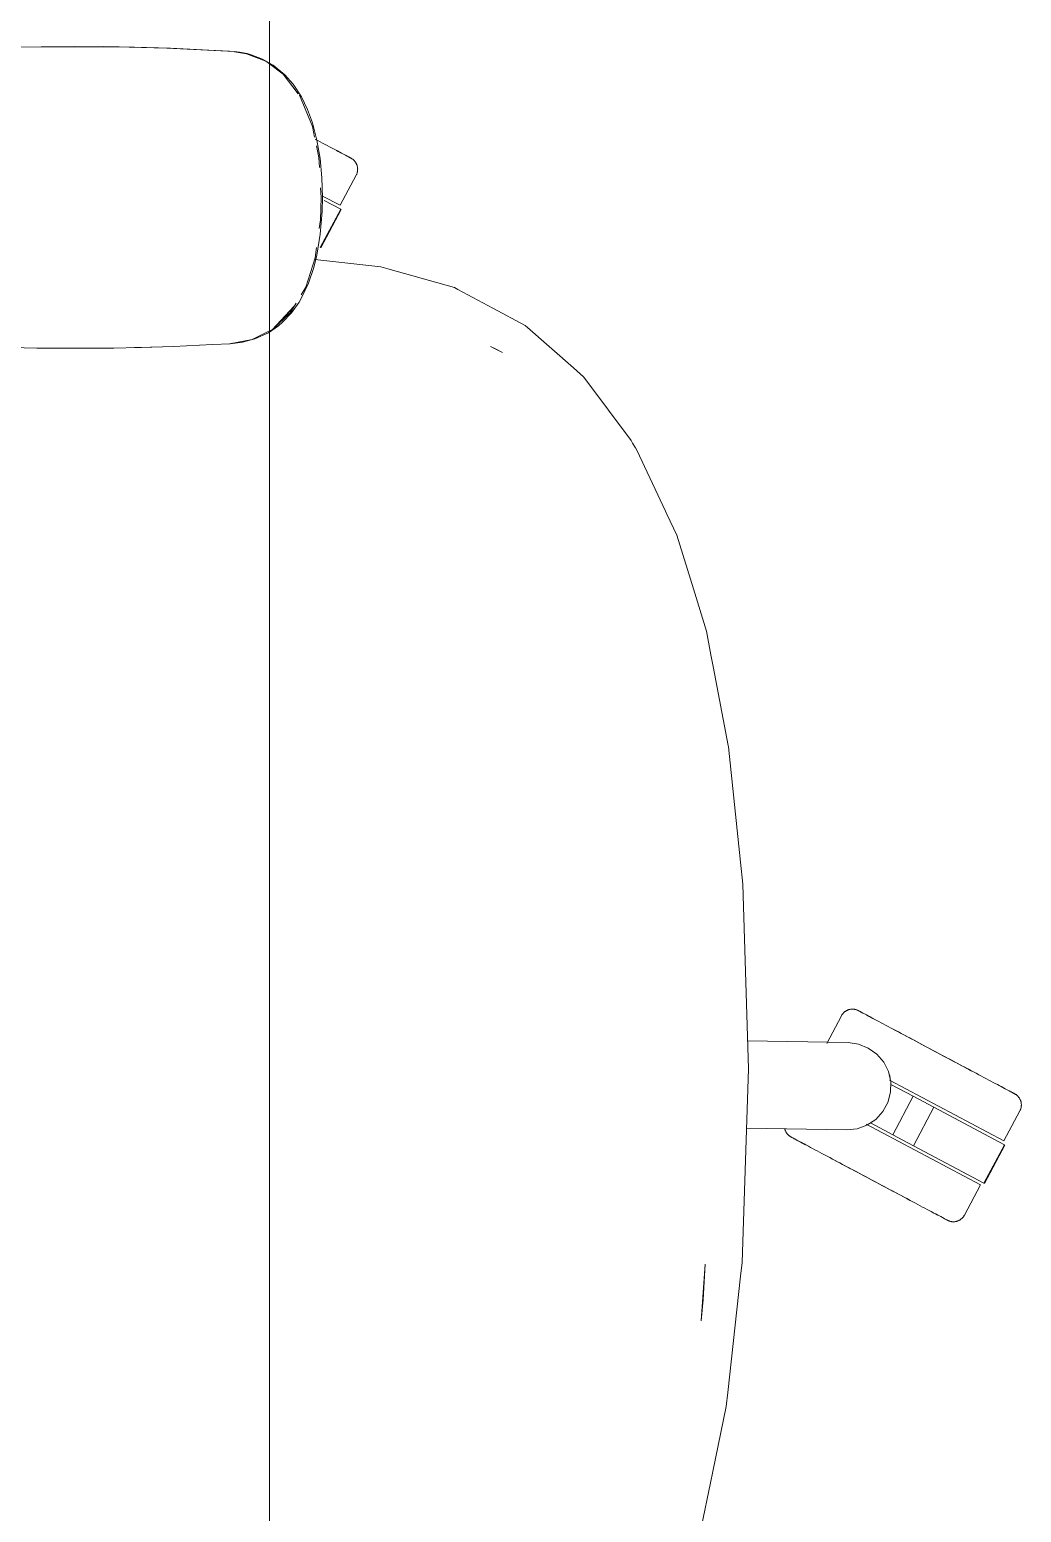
# Model space of a CAD drawing. Header units: millimetres. Extents: x 90978 to 295199, y -4084 to 97293.
# Drawn here: x 201569.9 to 201888.7, y 32614.6 to 33090.8 of the extents above; entities that cross this region are included whole.
import ezdxf

# ---------------------------------------------------------------- set-up
doc = ezdxf.new("R2010")
doc.units = ezdxf.units.MM
doc.header["$MEASUREMENT"] = 0
doc.layers.add('G-IMPT', color=8, linetype='CONTINUOUS', lineweight=9)
doc.layers.add('I-FURN', color=8, linetype='CONTINUOUS', lineweight=9)

msp = doc.modelspace()

# ---------------------------------------------------------------- linework, layer by layer
at = {"layer": 'G-IMPT'}
for p, q in [((201573.54, 33085.33), (201565.12, 33085.16)), ((201573.54, 33085.33), (201584.33, 33085.42)), ((201573.54, 33085.33), (201593.73, 33085.37)), ((201573.54, 33085.33), (201603.56, 33085.21)), ((201603.56, 33085.21), (201584.33, 33085.42)), ((201593.73, 33085.37), (201603.56, 33085.21)), ((201593.73, 33085.37), (201615.12, 33084.87)), ((201593.73, 33085.37), (201613.91, 33084.91)), ((201593.73, 33085.33), (201595.76, 33085.35)), ((201595.76, 33085.35), (201597.68, 33085.28)), ((201603.56, 33085.21), (201615.12, 33084.87)), ((201615.12, 33084.87), (201613.91, 33084.91)), ((201613.91, 33084.91), (201635.7, 33083.82)), ((201613.91, 33084.91), (201634.09, 33083.93)), ((201615.12, 33084.87), (201635.7, 33083.82)), ((201635.7, 33083.82), (201634.09, 33083.93)), ((201635.7, 33083.82), (201637.34, 33083.57)), ((201639.56, 33083.11), (201635.71, 33083.69)), ((201639.74, 33083.13), (201637.34, 33083.57)), ((201639.56, 33083.11), (201645.76, 33080.7)), ((201639.74, 33083.13), (201641.08, 33082.76)), ((201644.73, 33081.36), (201641.08, 33082.76)), ((201644.73, 33081.36), (201646.96, 33080.09)), ((201645.76, 33080.7), (201646.96, 33079.8)), ((201646.96, 33080.09), (201648.16, 33079.41)), ((201646.96, 33079.8), (201651.38, 33076.53)), ((201648.16, 33079.41), (201651.9, 33076.33)), ((201651.38, 33076.53), (201656.23, 33070.22)), ((201654.57, 33073.29), (201651.9, 33076.33)), ((201657.22, 33069.24), (201654.57, 33073.29)), ((201656.6, 33069.74), (201658.44, 33065.35)), ((201657.22, 33069.24), (201659.2, 33065.17)), ((201660.77, 33059.72), (201658.44, 33065.35)), ((201660.79, 33060.84), (201659.2, 33065.17)), ((201660.77, 33059.72), (201661.47, 33056.26)), ((201660.79, 33060.84), (201662.22, 33055.36)), ((201662.04, 33053.49), (201662.8, 33049.76)), ((201663.22, 33049.42), (201662.22, 33055.36)), ((201662.8, 33049.76), (201663, 33046.56)), ((201663.22, 33049.42), (201663.79, 33043.27)), ((201663.97, 33036.93), (201663.79, 33043.27)), ((201663.4, 33040.04), (201663.59, 33036.93)), ((201663.36, 33029.77), (201663.59, 33036.93)), ((201663.88, 33032.43), (201663.97, 33036.93)), ((201663.36, 33029.77), (201662.97, 33026.99)), ((201663.88, 33032.43), (201663.3, 33025.11)), ((201662.18, 33018.35), (201663.3, 33025.11)), ((201662.1, 33020.8), (201661.63, 33017.51)), ((201661.63, 33017.51), (201658.6, 33008.12)), ((201661.21, 33014.42), (201662.18, 33018.35)), ((201661.51, 33017), (201682.79, 33014.59)), ((201661.21, 33014.42), (201659.47, 33009.34)), ((201685.05, 33013.95), (201682.79, 33014.59)), ((201685.05, 33013.95), (201706.4, 33007.95)), ((201658.6, 33008.12), (201657.14, 33005.67)), ((201659.47, 33009.34), (201657.26, 33004.7)), ((201706.4, 33007.95), (201707.51, 33007.35)), ((201707.51, 33007.35), (201718.75, 33001.34)), ((201654.83, 33001.9), (201647.93, 32994.51)), ((201654.83, 33001.9), (201653.55, 33000.43)), ((201655.53, 33002.97), (201653.64, 32999.82)), ((201654.01, 32999.87), (201656.46, 33003.33)), ((201657.26, 33004.7), (201656.46, 33003.33)), ((201718.75, 33001.34), (201729.18, 32995.76)), ((201646.6, 32993.49), (201649.82, 32995.69)), ((201653.64, 32999.82), (201647.93, 32994.51)), ((201647.93, 32994.51), (201650.34, 32996.74)), ((201651.14, 32996.83), (201649.82, 32995.69)), ((201653.42, 33000.28), (201650.34, 32996.74)), ((201651.14, 32996.83), (201654.01, 32999.87)), ((201729.85, 32995.17), (201729.18, 32995.76)), ((201641.44, 32991.31), (201634.09, 32989.93)), ((201638.32, 32990.43), (201642.28, 32991.5)), ((201645.69, 32993.41), (201641.44, 32991.31)), ((201646.6, 32993.49), (201642.28, 32991.5)), ((201645.69, 32993.41), (201646.96, 32994.03)), ((201647.1, 32994.1), (201647.93, 32994.51)), ((201744.64, 32982.15), (201729.85, 32995.17)), ((201572.18, 32988.56), (201559.87, 32988.86)), ((201572.18, 32988.56), (201577.65, 32988.49)), ((201592.37, 32988.48), (201577.65, 32988.49)), ((201596.88, 32988.53), (201592.37, 32988.48)), ((201596.88, 32988.53), (201612.55, 32988.91)), ((201603.6, 32988.71), (201605.82, 32988.71)), ((201609.15, 32988.85), (201605.82, 32988.71)), ((201612.55, 32988.91), (201616.09, 32989.04)), ((201628.65, 32989.65), (201616.09, 32989.04)), ((201628.65, 32989.65), (201634.32, 32989.93)), ((201634.32, 32989.93), (201638.32, 32990.43)), ((201721.88, 32987.15), (201717.99, 32989.1)), ((201719.59, 32988.32), (201717.99, 32989.1)), ((201721.88, 32987.15), (201719.59, 32988.32)), ((201744.64, 32982.15), (201747.9, 32979.28)), ((201748.62, 32978.31), (201747.9, 32979.28)), ((201763.19, 32958.82), (201748.62, 32978.31)), ((201763.19, 32958.82), (201763.65, 32958.05)), ((201763.65, 32958.05), (201764.59, 32956.47)), ((201765.01, 32955.76), (201764.59, 32956.47)), ((201765.01, 32955.76), (201774.28, 32936.12)), ((201774.28, 32936.12), (201774.71, 32935.2)), ((201777.9, 32928.44), (201774.71, 32935.2)), ((201777.9, 32928.44), (201783.22, 32911.17)), ((201783.22, 32911.17), (201787.42, 32897.56)), ((201787.42, 32897.56), (201788.88, 32889.96)), ((201789.58, 32886.29), (201788.88, 32889.96)), ((201789.58, 32886.29), (201794.45, 32860.91)), ((201794.54, 32860.45), (201794.45, 32860.91)), ((201794.54, 32860.45), (201798.36, 32823.46)), ((201798.36, 32823.46), (201799.09, 32816.39)), ((201799.31, 32809.13), (201799.09, 32816.39)), ((201800.93, 32756.97), (201799.31, 32809.13)), ((201799.23, 32704.79), (201800.93, 32756.97)), ((201799.23, 32704.79), (201798.9, 32694.84)), ((201787.02, 32694.31), (201785.77, 32676.03)), ((201787.02, 32694.31), (201786.38, 32682.97)), ((201798.42, 32690.47), (201798.9, 32694.84)), ((201798.42, 32690.47), (201794.29, 32653.03)), ((201785.77, 32676.03), (201786.38, 32682.97)), ((201793.8, 32648.61), (201794.29, 32653.03)), ((201789.46, 32627.67), (201793.8, 32648.61)), ((201789.46, 32627.67), (201788.69, 32623.99)), ((201788.69, 32623.99), (201785.82, 32610.16))]:
    msp.add_line(p, q, dxfattribs=at)
at = {"layer": 'I-FURN'}
for p, q in [((201646.96, 33762.73), (201646.96, 32162.73)), ((201646.96, 32162.73), (201646.96, 33762.73)), ((201662.45, 33055.23), (201661.61, 33055.68)), ((201663.26, 33054.8), (201662.45, 33055.23)), ((201664.05, 33054.38), (201663.26, 33054.8)), ((201664.81, 33053.98), (201664.05, 33054.38)), ((201665.54, 33053.59), (201664.81, 33053.98)), ((201666.25, 33053.21), (201665.54, 33053.59)), ((201666.93, 33052.85), (201666.25, 33053.21)), ((201667.58, 33052.51), (201666.93, 33052.85)), ((201668.19, 33052.18), (201667.58, 33052.51)), ((201668.78, 33051.87), (201668.19, 33052.18)), ((201668.47, 33052.03), (201669.03, 33051.73)), ((201669.33, 33051.58), (201668.78, 33051.87)), ((201669.03, 33051.73), (201669.57, 33051.45)), ((201669.85, 33051.3), (201669.33, 33051.58)), ((201669.57, 33051.45), (201670.07, 33051.18)), ((201670.33, 33051.04), (201669.85, 33051.3)), ((201670.07, 33051.18), (201670.54, 33050.93)), ((201670.77, 33050.81), (201670.33, 33051.04)), ((201670.54, 33050.93), (201670.97, 33050.7)), ((201671.18, 33050.59), (201670.77, 33050.81)), ((201670.97, 33050.7), (201671.36, 33050.5)), ((201671.56, 33050.39), (201671.18, 33050.59)), ((201671.36, 33050.5), (201671.72, 33050.31)), ((201671.89, 33050.21), (201671.56, 33050.39)), ((201671.72, 33050.31), (201672.03, 33050.14)), ((201672.19, 33050.05), (201671.89, 33050.21)), ((201672.03, 33050.14), (201672.31, 33049.99)), ((201672.45, 33049.92), (201672.19, 33050.05)), ((201672.31, 33049.99), (201672.55, 33049.86)), ((201672.67, 33049.8), (201672.45, 33049.92)), ((201672.55, 33049.86), (201672.75, 33049.75)), ((201672.85, 33049.7), (201672.67, 33049.8)), ((201672.75, 33049.75), (201672.92, 33049.67)), ((201672.99, 33049.63), (201672.85, 33049.7)), ((201672.92, 33049.67), (201673.04, 33049.6)), ((201673.09, 33049.58), (201672.99, 33049.63)), ((201673.04, 33049.6), (201673.12, 33049.56)), ((201673.15, 33049.54), (201673.09, 33049.58)), ((201673.12, 33049.56), (201673.16, 33049.54)), ((201673.17, 33049.53), (201673.15, 33049.54)), ((201673.16, 33049.54), (201673.17, 33049.53)), ((201673.17, 33049.53), (201673.31, 33049.46)), ((201673.31, 33049.46), (201673.45, 33049.37)), ((201673.45, 33049.37), (201673.58, 33049.28)), ((201673.58, 33049.28), (201673.71, 33049.19)), ((201673.71, 33049.19), (201673.84, 33049.09)), ((201673.84, 33049.09), (201673.96, 33048.98)), ((201673.96, 33048.98), (201674.08, 33048.87)), ((201674.08, 33048.87), (201674.19, 33048.76)), ((201674.19, 33048.76), (201674.3, 33048.64)), ((201674.3, 33048.64), (201674.4, 33048.52)), ((201674.4, 33048.52), (201674.5, 33048.39)), ((201674.5, 33048.39), (201674.6, 33048.26)), ((201674.6, 33048.26), (201674.69, 33048.12)), ((201674.69, 33048.12), (201674.77, 33047.99)), ((201674.77, 33047.99), (201674.85, 33047.84)), ((201669.68, 33034.4), (201674.83, 33044.08)), ((201674.85, 33044.12), (201674.83, 33044.08)), ((201674.85, 33047.84), (201674.92, 33047.7)), ((201674.93, 33044.27), (201674.85, 33044.12)), ((201674.92, 33047.7), (201674.98, 33047.55)), ((201674.99, 33044.41), (201674.93, 33044.27)), ((201674.98, 33047.55), (201675.04, 33047.4)), ((201675.05, 33044.56), (201674.99, 33044.41)), ((201675.04, 33047.4), (201675.1, 33047.25)), ((201675.1, 33044.72), (201675.05, 33044.56)), ((201675.1, 33047.25), (201675.15, 33047.1)), ((201675.15, 33044.87), (201675.1, 33044.72)), ((201675.15, 33047.1), (201675.19, 33046.94)), ((201675.19, 33045.03), (201675.15, 33044.87)), ((201675.19, 33046.94), (201675.22, 33046.78)), ((201675.23, 33045.18), (201675.19, 33045.03)), ((201675.22, 33046.78), (201675.25, 33046.63)), ((201675.26, 33045.34), (201675.23, 33045.18)), ((201675.25, 33046.63), (201675.28, 33046.47)), ((201675.28, 33045.5), (201675.26, 33045.34)), ((201675.28, 33046.47), (201675.29, 33046.31)), ((201675.29, 33045.66), (201675.28, 33045.5)), ((201675.29, 33046.31), (201675.3, 33046.14)), ((201675.3, 33045.82), (201675.29, 33045.66)), ((201675.3, 33046.14), (201675.31, 33045.98)), ((201675.31, 33045.98), (201675.3, 33045.82)), ((201664.05, 33037.39), (201669.68, 33034.4)), ((201664.58, 33035.98), (201669.87, 33033.17)), ((201669.87, 33033.17), (201663.3, 33020.81)), ((201663.47, 33020.71), (201670.04, 33033.08)), ((201663.3, 33020.81), (201663.2, 33020.86)), ((201830.8, 32774.05), (201826.1, 32765.21)), ((201830.8, 32774.05), (201830.88, 32774.19)), ((201830.88, 32774.19), (201830.96, 32774.33)), ((201830.96, 32774.33), (201831.05, 32774.47)), ((201831.05, 32774.47), (201831.15, 32774.6)), ((201831.15, 32774.6), (201831.25, 32774.72)), ((201831.25, 32774.72), (201831.35, 32774.84)), ((201831.35, 32774.84), (201831.46, 32774.96)), ((201831.46, 32774.96), (201831.58, 32775.08)), ((201831.58, 32775.08), (201831.7, 32775.19)), ((201831.7, 32775.19), (201831.82, 32775.29)), ((201831.82, 32775.29), (201831.95, 32775.39)), ((201831.95, 32775.39), (201832.08, 32775.48)), ((201832.08, 32775.48), (201832.21, 32775.57)), ((201832.21, 32775.57), (201832.35, 32775.65)), ((201832.35, 32775.65), (201832.49, 32775.73)), ((201832.49, 32775.73), (201832.64, 32775.8)), ((201832.64, 32775.8), (201832.78, 32775.87)), ((201832.78, 32775.87), (201832.93, 32775.93)), ((201832.93, 32775.93), (201833.08, 32775.98)), ((201833.08, 32775.98), (201833.24, 32776.03)), ((201833.24, 32776.03), (201833.39, 32776.07)), ((201833.39, 32776.07), (201833.55, 32776.11)), ((201833.55, 32776.11), (201833.71, 32776.14)), ((201833.71, 32776.14), (201833.87, 32776.16)), ((201833.87, 32776.16), (201834.03, 32776.18)), ((201834.03, 32776.18), (201834.19, 32776.19)), ((201834.19, 32776.19), (201834.35, 32776.19)), ((201834.35, 32776.19), (201834.51, 32776.19)), ((201834.51, 32776.19), (201834.67, 32776.18)), ((201834.67, 32776.18), (201834.83, 32776.16)), ((201834.83, 32776.16), (201834.99, 32776.14)), ((201834.99, 32776.14), (201835.15, 32776.11)), ((201835.15, 32776.11), (201835.31, 32776.08)), ((201835.31, 32776.08), (201835.47, 32776.04)), ((201835.47, 32776.04), (201835.62, 32775.99)), ((201835.62, 32775.99), (201835.77, 32775.94)), ((201835.77, 32775.94), (201835.92, 32775.88)), ((201835.92, 32775.88), (201836.07, 32775.81)), ((201836.07, 32775.81), (201836.21, 32775.74)), ((201836.21, 32775.74), (201836.25, 32775.72)), ((201836.25, 32775.72), (201836.27, 32775.71)), ((201836.26, 32775.72), (201836.25, 32775.72)), ((201836.3, 32775.69), (201836.26, 32775.72)), ((201836.27, 32775.71), (201836.33, 32775.68)), ((201836.38, 32775.65), (201836.3, 32775.69)), ((201836.33, 32775.68), (201836.43, 32775.62)), ((201836.5, 32775.59), (201836.38, 32775.65)), ((201836.43, 32775.62), (201836.57, 32775.55)), ((201836.67, 32775.5), (201836.5, 32775.59)), ((201836.57, 32775.55), (201836.75, 32775.45)), ((201836.87, 32775.39), (201836.67, 32775.5)), ((201836.75, 32775.45), (201836.97, 32775.34)), ((201837.11, 32775.26), (201836.87, 32775.39)), ((201836.97, 32775.34), (201837.23, 32775.2)), ((201837.39, 32775.12), (201837.11, 32775.26)), ((201837.23, 32775.2), (201837.53, 32775.04)), ((201837.7, 32774.95), (201837.39, 32775.12)), ((201837.53, 32775.04), (201837.86, 32774.86)), ((201838.06, 32774.76), (201837.7, 32774.95)), ((201837.86, 32774.86), (201838.24, 32774.66)), ((201838.45, 32774.55), (201838.06, 32774.76)), ((201838.24, 32774.66), (201838.65, 32774.45)), ((201838.88, 32774.32), (201838.45, 32774.55)), ((201838.65, 32774.45), (201839.09, 32774.21)), ((201839.35, 32774.07), (201838.88, 32774.32)), ((201839.09, 32774.21), (201839.57, 32773.95)), ((201839.85, 32773.81), (201839.35, 32774.07)), ((201839.57, 32773.95), (201840.09, 32773.68)), ((201840.38, 32773.52), (201839.85, 32773.81)), ((201840.09, 32773.68), (201840.64, 32773.39)), ((201840.95, 32773.22), (201840.38, 32773.52)), ((201840.64, 32773.39), (201841.23, 32773.07)), ((201841.56, 32772.9), (201840.95, 32773.22)), ((201842.19, 32772.56), (201841.56, 32772.9)), ((201842.85, 32772.21), (201842.19, 32772.56)), ((201843.55, 32771.84), (201842.85, 32772.21)), ((201844.27, 32771.46), (201843.55, 32771.84)), ((201845.02, 32771.06), (201844.27, 32771.46)), ((201845.8, 32770.65), (201845.02, 32771.06)), ((201846.6, 32770.22), (201845.8, 32770.65)), ((201847.42, 32769.78), (201846.6, 32770.22)), ((201846.97, 32770.02), (201847.81, 32769.58)), ((201848.27, 32769.33), (201847.42, 32769.78)), ((201847.81, 32769.58), (201848.66, 32769.12)), ((201849.14, 32768.87), (201848.27, 32769.33)), ((201848.66, 32769.12), (201849.54, 32768.65)), ((201850.02, 32768.4), (201849.14, 32768.87)), ((201849.54, 32768.65), (201850.44, 32768.18)), ((201850.93, 32767.92), (201850.02, 32768.4)), ((201850.44, 32768.18), (201851.35, 32767.69)), ((201851.85, 32767.43), (201850.93, 32767.92)), ((201851.35, 32767.69), (201852.28, 32767.2)), ((201852.79, 32766.93), (201851.85, 32767.43)), ((201852.28, 32767.2), (201853.22, 32766.7)), ((201800.65, 32765.99), (201832.99, 32765.43)), ((201832.99, 32765.43), (201836.33, 32764.96)), ((201836.33, 32764.96), (201839.46, 32763.71)), ((201839.46, 32763.71), (201842.21, 32761.75)), ((201853.74, 32766.42), (201852.79, 32766.93)), ((201853.22, 32766.7), (201854.18, 32766.19)), ((201854.7, 32765.91), (201853.74, 32766.42)), ((201854.18, 32766.19), (201855.15, 32765.67)), ((201855.68, 32765.39), (201854.7, 32765.91)), ((201855.15, 32765.67), (201856.13, 32765.15)), ((201856.66, 32764.87), (201855.68, 32765.39)), ((201856.13, 32765.15), (201857.12, 32764.63)), ((201857.65, 32764.34), (201856.66, 32764.87)), ((201857.12, 32764.63), (201858.11, 32764.1)), ((201858.65, 32763.81), (201857.65, 32764.34)), ((201858.11, 32764.1), (201859.11, 32763.57)), ((201859.65, 32763.28), (201858.65, 32763.81)), ((201859.11, 32763.57), (201860.11, 32763.03)), ((201860.66, 32762.74), (201859.65, 32763.28)), ((201860.11, 32763.03), (201861.12, 32762.5)), ((201861.66, 32762.21), (201860.66, 32762.74)), ((201861.12, 32762.5), (201862.12, 32761.96)), ((201842.21, 32761.75), (201844.4, 32759.19)), ((201844.4, 32759.19), (201845.91, 32756.17)), ((201862.67, 32761.68), (201861.66, 32762.21)), ((201862.12, 32761.96), (201863.13, 32761.43)), ((201863.67, 32761.14), (201862.67, 32761.68)), ((201863.13, 32761.43), (201864.13, 32760.9)), ((201864.67, 32760.61), (201863.67, 32761.14)), ((201864.13, 32760.9), (201865.13, 32760.37)), ((201865.66, 32760.08), (201864.67, 32760.61)), ((201865.13, 32760.37), (201866.12, 32759.84)), ((201866.65, 32759.56), (201865.66, 32760.08)), ((201866.12, 32759.84), (201867.1, 32759.32)), ((201867.63, 32759.04), (201866.65, 32759.56)), ((201867.1, 32759.32), (201868.07, 32758.8)), ((201868.6, 32758.52), (201867.63, 32759.04)), ((201868.07, 32758.8), (201869.04, 32758.29)), ((201869.55, 32758.01), (201868.6, 32758.52)), ((201869.04, 32758.29), (201869.99, 32757.78)), ((201870.5, 32757.51), (201869.55, 32758.01)), ((201869.99, 32757.78), (201870.93, 32757.28)), ((201871.43, 32757.02), (201870.5, 32757.51)), ((201845.91, 32756.17), (201846.66, 32752.88)), ((201846.32, 32753.38), (201883.04, 32733.85)), ((201846.66, 32752.88), (201846.6, 32749.51)), ((201870.93, 32757.28), (201871.85, 32756.79)), ((201872.34, 32756.53), (201871.43, 32757.02)), ((201871.85, 32756.79), (201872.76, 32756.31)), ((201873.24, 32756.05), (201872.34, 32756.53)), ((201874.11, 32755.59), (201873.24, 32756.05)), ((201874.97, 32755.13), (201874.11, 32755.59)), ((201875.81, 32754.69), (201874.97, 32755.13)), ((201876.62, 32754.26), (201875.81, 32754.69)), ((201877.41, 32753.84), (201876.62, 32754.26)), ((201878.17, 32753.43), (201877.41, 32753.84)), ((201878.9, 32753.04), (201878.17, 32753.43)), ((201879.61, 32752.67), (201878.9, 32753.04)), ((201846.6, 32749.51), (201845.74, 32746.25)), ((201846.73, 32752.03), (201853.88, 32748.23)), ((201853.88, 32748.23), (201847.31, 32735.87)), ((201853.88, 32748.23), (201860.52, 32744.7)), ((201880.29, 32752.31), (201879.61, 32752.67)), ((201880.94, 32751.96), (201880.29, 32752.31)), ((201881.55, 32751.63), (201880.94, 32751.96)), ((201882.14, 32751.32), (201881.55, 32751.63)), ((201881.82, 32751.49), (201882.39, 32751.19)), ((201882.69, 32751.03), (201882.14, 32751.32)), ((201882.39, 32751.19), (201882.93, 32750.9)), ((201883.2, 32750.75), (201882.69, 32751.03)), ((201882.93, 32750.9), (201883.43, 32750.63)), ((201883.69, 32750.5), (201883.2, 32750.75)), ((201883.43, 32750.63), (201883.9, 32750.39)), ((201884.13, 32750.26), (201883.69, 32750.5)), ((201883.9, 32750.39), (201884.33, 32750.16)), ((201884.54, 32750.04), (201884.13, 32750.26)), ((201884.33, 32750.16), (201884.72, 32749.95)), ((201884.92, 32749.85), (201884.54, 32750.04)), ((201884.72, 32749.95), (201885.07, 32749.76)), ((201885.25, 32749.67), (201884.92, 32749.85)), ((201885.07, 32749.76), (201885.39, 32749.59)), ((201885.55, 32749.51), (201885.25, 32749.67)), ((201885.39, 32749.59), (201885.67, 32749.44)), ((201885.81, 32749.37), (201885.55, 32749.51)), ((201885.67, 32749.44), (201885.91, 32749.32)), ((201886.03, 32749.25), (201885.81, 32749.37)), ((201885.91, 32749.32), (201886.11, 32749.21)), ((201886.21, 32749.16), (201886.03, 32749.25)), ((201886.11, 32749.21), (201886.28, 32749.12)), ((201886.35, 32749.08), (201886.21, 32749.16)), ((201886.28, 32749.12), (201886.4, 32749.06)), ((201886.45, 32749.03), (201886.35, 32749.08)), ((201886.4, 32749.06), (201886.48, 32749.01)), ((201886.51, 32749), (201886.45, 32749.03)), ((201886.48, 32749.01), (201886.52, 32748.99)), ((201886.53, 32748.99), (201886.51, 32749)), ((201886.52, 32748.99), (201886.53, 32748.99)), ((201886.53, 32748.99), (201886.67, 32748.91)), ((201886.67, 32748.91), (201886.8, 32748.83)), ((201886.8, 32748.83), (201886.94, 32748.74)), ((201886.94, 32748.74), (201887.07, 32748.64)), ((201887.07, 32748.64), (201887.2, 32748.54)), ((201887.2, 32748.54), (201887.32, 32748.44)), ((201887.32, 32748.44), (201887.44, 32748.33)), ((201887.44, 32748.33), (201887.55, 32748.21)), ((201887.55, 32748.21), (201887.66, 32748.09)), ((201887.66, 32748.09), (201887.76, 32747.97)), ((201887.76, 32747.97), (201887.86, 32747.84)), ((201844.12, 32743.29), (201841.84, 32740.8)), ((201845.74, 32746.25), (201844.12, 32743.29)), ((201860.52, 32744.7), (201853.95, 32732.33)), ((201860.52, 32744.7), (201883.23, 32732.62)), ((201883.04, 32733.85), (201888.19, 32743.54)), ((201887.86, 32747.84), (201887.96, 32747.71)), ((201887.96, 32747.71), (201888.04, 32747.58)), ((201888.04, 32747.58), (201888.13, 32747.44)), ((201888.13, 32747.44), (201888.21, 32747.3)), ((201888.21, 32743.58), (201888.19, 32743.54)), ((201888.21, 32747.3), (201888.28, 32747.15)), ((201888.28, 32743.72), (201888.21, 32743.58)), ((201888.28, 32747.15), (201888.34, 32747.01)), ((201888.35, 32743.87), (201888.28, 32743.72)), ((201888.34, 32747.01), (201888.4, 32746.86)), ((201888.41, 32744.02), (201888.35, 32743.87)), ((201888.4, 32746.86), (201888.46, 32746.71)), ((201888.46, 32744.17), (201888.41, 32744.02)), ((201888.46, 32746.71), (201888.51, 32746.55)), ((201888.51, 32744.32), (201888.46, 32744.17)), ((201888.51, 32746.55), (201888.55, 32746.4)), ((201888.55, 32744.48), (201888.51, 32744.32)), ((201888.55, 32746.4), (201888.58, 32746.24)), ((201888.59, 32744.64), (201888.55, 32744.48)), ((201888.58, 32746.24), (201888.61, 32746.08)), ((201888.61, 32744.8), (201888.59, 32744.64)), ((201888.61, 32746.08), (201888.63, 32745.92)), ((201888.64, 32744.96), (201888.61, 32744.8)), ((201888.63, 32745.92), (201888.65, 32745.76)), ((201888.65, 32745.12), (201888.64, 32744.96)), ((201888.65, 32745.76), (201888.66, 32745.6)), ((201888.66, 32745.28), (201888.65, 32745.12)), ((201888.66, 32745.6), (201888.66, 32745.44)), ((201888.66, 32745.44), (201888.66, 32745.28)), ((201839.03, 32738.94), (201835.86, 32737.8)), ((201838.78, 32739.26), (201875.53, 32719.72)), ((201841.84, 32740.8), (201839.03, 32738.94)), ((201847.31, 32735.87), (201840.16, 32739.66)), ((201832.5, 32737.45), (201800.31, 32738.01)), ((201812.64, 32737.7), (201812.6, 32737.85)), ((201812.68, 32737.54), (201812.64, 32737.7)), ((201812.73, 32737.39), (201812.68, 32737.54)), ((201812.78, 32737.23), (201812.73, 32737.39)), ((201812.84, 32737.09), (201812.78, 32737.23)), ((201812.91, 32736.94), (201812.84, 32737.09)), ((201812.98, 32736.79), (201812.91, 32736.94)), ((201813.06, 32736.65), (201812.98, 32736.79)), ((201813.14, 32736.51), (201813.06, 32736.65)), ((201813.23, 32736.38), (201813.14, 32736.51)), ((201813.32, 32736.25), (201813.23, 32736.38)), ((201813.42, 32736.12), (201813.32, 32736.25)), ((201813.52, 32736), (201813.42, 32736.12)), ((201813.63, 32735.88), (201813.52, 32736)), ((201813.75, 32735.77), (201813.63, 32735.88)), ((201813.86, 32735.66), (201813.75, 32735.77)), ((201813.99, 32735.55), (201813.86, 32735.66)), ((201814.11, 32735.45), (201813.99, 32735.55)), ((201814.24, 32735.36), (201814.11, 32735.45)), ((201814.38, 32735.27), (201814.24, 32735.36)), ((201814.52, 32735.18), (201814.38, 32735.27)), ((201814.66, 32735.1), (201814.52, 32735.18)), ((201814.7, 32735.08), (201814.66, 32735.1)), ((201814.66, 32735.1), (201814.66, 32735.1)), ((201814.66, 32735.1), (201814.68, 32735.09)), ((201814.68, 32735.09), (201814.74, 32735.06)), ((201814.79, 32735.04), (201814.7, 32735.08)), ((201814.74, 32735.06), (201814.84, 32735.01)), ((201814.91, 32734.97), (201814.79, 32735.04)), ((201814.84, 32735.01), (201814.98, 32734.93)), ((201815.07, 32734.88), (201814.91, 32734.97)), ((201814.98, 32734.93), (201815.16, 32734.84)), ((201815.27, 32734.78), (201815.07, 32734.88)), ((201815.16, 32734.84), (201815.38, 32734.72)), ((201815.51, 32734.65), (201815.27, 32734.78)), ((201815.38, 32734.72), (201815.64, 32734.58)), ((201815.79, 32734.5), (201815.51, 32734.65)), ((201815.64, 32734.58), (201815.93, 32734.43)), ((201816.11, 32734.33), (201815.79, 32734.5)), ((201815.93, 32734.43), (201816.27, 32734.25)), ((201816.46, 32734.14), (201816.11, 32734.33)), ((201816.27, 32734.25), (201816.64, 32734.05)), ((201816.86, 32733.93), (201816.46, 32734.14)), ((201816.64, 32734.05), (201817.05, 32733.83)), ((201817.29, 32733.71), (201816.86, 32733.93)), ((201817.05, 32733.83), (201817.5, 32733.59)), ((201817.75, 32733.46), (201817.29, 32733.71)), ((201835.86, 32737.8), (201832.5, 32737.45)), ((201853.95, 32732.33), (201847.31, 32735.87)), ((201817.5, 32733.59), (201817.98, 32733.34)), ((201818.25, 32733.19), (201817.75, 32733.46)), ((201817.98, 32733.34), (201818.5, 32733.06)), ((201818.79, 32732.91), (201818.25, 32733.19)), ((201818.5, 32733.06), (201819.05, 32732.77)), ((201819.36, 32732.6), (201818.79, 32732.91)), ((201819.05, 32732.77), (201819.63, 32732.46)), ((201819.63, 32732.46), (201820.25, 32732.13)), ((201820.25, 32732.13), (201820.9, 32731.79)), ((201820.9, 32731.79), (201821.57, 32731.43)), ((201821.57, 32731.43), (201822.28, 32731.05)), ((201822.28, 32731.05), (201823.02, 32730.66)), ((201823.02, 32730.66), (201823.78, 32730.25)), ((201823.78, 32730.25), (201824.56, 32729.84)), ((201824.56, 32729.84), (201825.38, 32729.4)), ((201825.38, 32729.4), (201826.21, 32728.96)), ((201826.21, 32728.96), (201827.07, 32728.5)), ((201876.65, 32720.26), (201853.95, 32732.33)), ((201883.23, 32732.62), (201876.65, 32720.26)), ((201876.83, 32720.17), (201883.4, 32732.53)), ((201827.07, 32728.5), (201827.95, 32728.04)), ((201827.95, 32728.04), (201828.84, 32727.56)), ((201829.33, 32727.3), (201828.43, 32727.78)), ((201828.84, 32727.56), (201829.76, 32727.08)), ((201830.26, 32726.81), (201829.33, 32727.3)), ((201829.76, 32727.08), (201830.68, 32726.58)), ((201831.19, 32726.31), (201830.26, 32726.81)), ((201830.68, 32726.58), (201831.63, 32726.08)), ((201832.14, 32725.81), (201831.19, 32726.31)), ((201831.63, 32726.08), (201832.59, 32725.57)), ((201833.11, 32725.29), (201832.14, 32725.81)), ((201832.59, 32725.57), (201833.56, 32725.06)), ((201834.08, 32724.78), (201833.11, 32725.29)), ((201833.56, 32725.06), (201834.53, 32724.53)), ((201835.07, 32724.25), (201834.08, 32724.78)), ((201834.53, 32724.53), (201835.52, 32724.01)), ((201836.06, 32723.73), (201835.07, 32724.25)), ((201835.52, 32724.01), (201836.52, 32723.48)), ((201837.05, 32723.2), (201836.06, 32723.73)), ((201836.52, 32723.48), (201837.51, 32722.95)), ((201838.06, 32722.66), (201837.05, 32723.2)), ((201837.51, 32722.95), (201838.52, 32722.42)), ((201839.06, 32722.13), (201838.06, 32722.66)), ((201838.52, 32722.42), (201839.52, 32721.88)), ((201840.07, 32721.59), (201839.06, 32722.13)), ((201839.52, 32721.88), (201840.53, 32721.35)), ((201841.07, 32721.06), (201840.07, 32721.59)), ((201840.53, 32721.35), (201841.53, 32720.81)), ((201842.07, 32720.53), (201841.07, 32721.06)), ((201841.53, 32720.81), (201842.53, 32720.28)), ((201843.07, 32720), (201842.07, 32720.53)), ((201842.53, 32720.28), (201843.53, 32719.75)), ((201844.07, 32719.47), (201843.07, 32720)), ((201843.53, 32719.75), (201844.52, 32719.22)), ((201845.05, 32718.94), (201844.07, 32719.47)), ((201870.38, 32710.04), (201875.53, 32719.72)), ((201844.52, 32719.22), (201845.5, 32718.7)), ((201846.03, 32718.42), (201845.05, 32718.94)), ((201845.5, 32718.7), (201846.48, 32718.18)), ((201847, 32717.91), (201846.03, 32718.42)), ((201846.48, 32718.18), (201847.44, 32717.67)), ((201847.96, 32717.4), (201847, 32717.91)), ((201847.44, 32717.67), (201848.39, 32717.17)), ((201848.9, 32716.9), (201847.96, 32717.4)), ((201848.39, 32717.17), (201849.33, 32716.67)), ((201849.83, 32716.4), (201848.9, 32716.9)), ((201849.33, 32716.67), (201850.25, 32716.18)), ((201850.75, 32715.92), (201849.83, 32716.4)), ((201850.25, 32716.18), (201851.16, 32715.69)), ((201851.64, 32715.44), (201850.75, 32715.92)), ((201851.16, 32715.69), (201852.05, 32715.22)), ((201852.52, 32714.97), (201851.64, 32715.44)), ((201852.05, 32715.22), (201852.92, 32714.76)), ((201853.38, 32714.52), (201852.52, 32714.97)), ((201852.92, 32714.76), (201853.76, 32714.31)), ((201854.21, 32714.07), (201853.38, 32714.52)), ((201853.76, 32714.31), (201854.59, 32713.87)), ((201854.59, 32713.87), (201855.39, 32713.45)), ((201855.39, 32713.45), (201856.16, 32713.03)), ((201856.16, 32713.03), (201856.91, 32712.64)), ((201856.91, 32712.64), (201857.64, 32712.25)), ((201857.64, 32712.25), (201858.33, 32711.88)), ((201858.33, 32711.88), (201858.99, 32711.53)), ((201858.99, 32711.53), (201859.63, 32711.19)), ((201859.63, 32711.19), (201860.23, 32710.87)), ((201860.54, 32710.71), (201859.96, 32711.02)), ((201860.23, 32710.87), (201860.8, 32710.57)), ((201861.09, 32710.41), (201860.54, 32710.71)), ((201860.8, 32710.57), (201861.33, 32710.29)), ((201861.61, 32710.14), (201861.09, 32710.41)), ((201861.33, 32710.29), (201861.83, 32710.02)), ((201862.09, 32709.88), (201861.61, 32710.14)), ((201861.83, 32710.02), (201862.3, 32709.77)), ((201862.54, 32709.65), (201862.09, 32709.88)), ((201870.3, 32709.9), (201870.22, 32709.76)), ((201870.38, 32710.04), (201870.3, 32709.9)), ((201862.3, 32709.77), (201862.73, 32709.54)), ((201862.95, 32709.43), (201862.54, 32709.65)), ((201862.73, 32709.54), (201863.12, 32709.33)), ((201863.32, 32709.23), (201862.95, 32709.43)), ((201863.12, 32709.33), (201863.48, 32709.14)), ((201863.65, 32709.05), (201863.32, 32709.23)), ((201863.48, 32709.14), (201863.8, 32708.98)), ((201863.95, 32708.89), (201863.65, 32709.05)), ((201863.8, 32708.98), (201864.08, 32708.83)), ((201864.21, 32708.76), (201863.95, 32708.89)), ((201864.08, 32708.83), (201864.32, 32708.7)), ((201864.43, 32708.64), (201864.21, 32708.76)), ((201864.32, 32708.7), (201864.52, 32708.59)), ((201864.61, 32708.54), (201864.43, 32708.64)), ((201864.52, 32708.59), (201864.68, 32708.51)), ((201864.75, 32708.47), (201864.61, 32708.54)), ((201864.68, 32708.51), (201864.8, 32708.44)), ((201864.85, 32708.42), (201864.75, 32708.47)), ((201864.8, 32708.44), (201864.88, 32708.4)), ((201864.91, 32708.38), (201864.85, 32708.42)), ((201864.88, 32708.4), (201864.93, 32708.38)), ((201864.93, 32708.37), (201864.91, 32708.38)), ((201864.93, 32708.38), (201864.93, 32708.37)), ((201864.97, 32708.35), (201864.93, 32708.37)), ((201865.11, 32708.28), (201864.97, 32708.35)), ((201865.26, 32708.22), (201865.11, 32708.28)), ((201865.41, 32708.16), (201865.26, 32708.22)), ((201865.56, 32708.1), (201865.41, 32708.16)), ((201865.72, 32708.06), (201865.56, 32708.1)), ((201865.87, 32708.01), (201865.72, 32708.06)), ((201866.03, 32707.98), (201865.87, 32708.01)), ((201866.19, 32707.95), (201866.03, 32707.98)), ((201866.35, 32707.93), (201866.19, 32707.95)), ((201866.51, 32707.91), (201866.35, 32707.93)), ((201866.67, 32707.9), (201866.51, 32707.91)), ((201866.83, 32707.9), (201866.67, 32707.9)), ((201866.99, 32707.9), (201866.83, 32707.9)), ((201867.15, 32707.91), (201866.99, 32707.9)), ((201867.31, 32707.93), (201867.15, 32707.91)), ((201867.47, 32707.95), (201867.31, 32707.93)), ((201867.63, 32707.98), (201867.47, 32707.95)), ((201867.79, 32708.02), (201867.63, 32707.98)), ((201867.94, 32708.06), (201867.79, 32708.02)), ((201868.1, 32708.11), (201867.94, 32708.06)), ((201868.25, 32708.16), (201868.1, 32708.11)), ((201868.4, 32708.22), (201868.25, 32708.16)), ((201868.55, 32708.29), (201868.4, 32708.22)), ((201868.69, 32708.36), (201868.55, 32708.29)), ((201868.83, 32708.44), (201868.69, 32708.36)), ((201868.97, 32708.52), (201868.83, 32708.44)), ((201869.11, 32708.61), (201868.97, 32708.52)), ((201869.24, 32708.7), (201869.11, 32708.61)), ((201869.36, 32708.8), (201869.24, 32708.7)), ((201869.49, 32708.91), (201869.36, 32708.8)), ((201869.61, 32709.02), (201869.49, 32708.91)), ((201869.72, 32709.13), (201869.61, 32709.02)), ((201869.83, 32709.25), (201869.72, 32709.13)), ((201869.93, 32709.37), (201869.83, 32709.25)), ((201870.03, 32709.5), (201869.93, 32709.37)), ((201870.13, 32709.63), (201870.03, 32709.5)), ((201870.22, 32709.76), (201870.13, 32709.63))]:
    msp.add_line(p, q, dxfattribs=at)
msp.add_arc((201832.93, 32751.44), 13.81, 12.3473, 17.336, dxfattribs=at)
msp.add_open_spline([(201846.26, 32755.08), (201846.37, 32754.66), (201846.44, 32754.22), (201846.5, 32753.79)], degree=3, dxfattribs=at)

doc.saveas('drawing.dxf')
